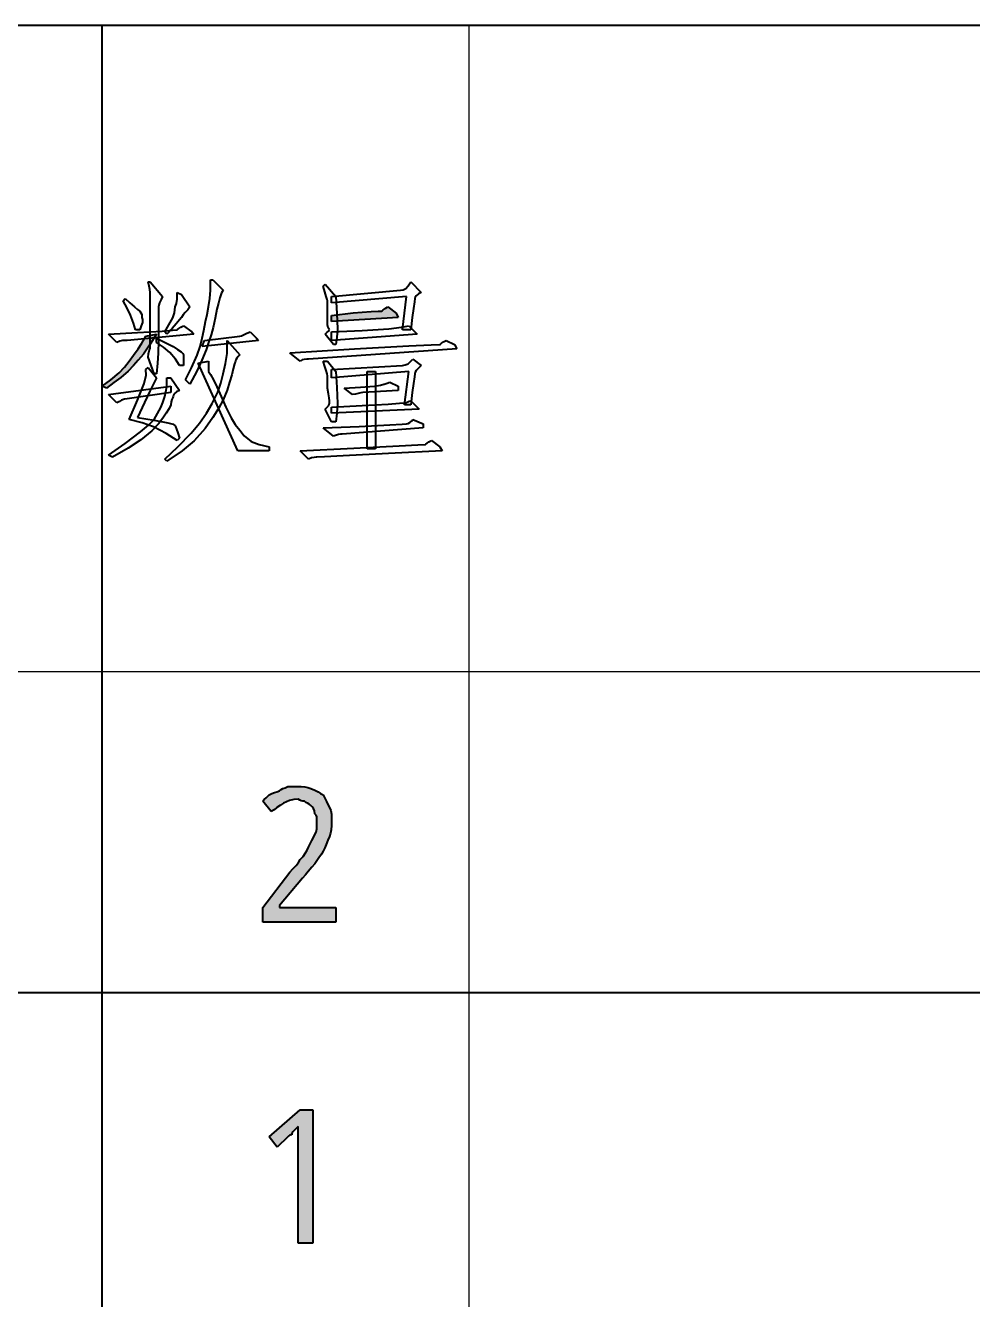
# Model space of a CAD drawing. Extents: x 457 to 4918, y -67 to 391.
# Drawn here: x 3565.27 to 3585.79, y -0.86 to 26.76 of the extents above; entities that cross this region are included whole.
import ezdxf

# ---------------------------------------------------------------- set-up
doc = ezdxf.new("R2010")
doc.units = 0
doc.header["$LTSCALE"] = 40
doc.header["$MEASUREMENT"] = 0
doc.layers.add('at_Entity', color=7, linetype='CONTINUOUS')
doc.layers.add('at_Solid', color=7, linetype='CONTINUOUS')

msp = doc.modelspace()

# ---------------------------------------------------------------- hatches: boundary and pattern name
at = {"layer": 'at_Solid'}
for points in [[(3571.902, 20.479), (3572.37, 20.532), (3572.757, 20.565), (3572.913, 20.57), (3572.986, 20.57), (3572.995, 20.578), (3573.021, 20.599), (3573.063, 20.628), (3573.122, 20.66), (3573.303, 20.525), (3573.348, 20.434), (3571.902, 20.344)], [(3567.607, 19.395), (3567.49, 19.266), (3567.333, 19.13), (3567.184, 19.022), (3567.02, 18.897), (3566.929, 18.943), (3567.117, 19.078), (3567.297, 19.231), (3567.412, 19.354), (3567.517, 19.485), (3567.612, 19.614), (3567.71, 19.755), (3567.787, 19.877), (3567.879, 20.027), (3568.105, 20.073), (3567.97, 19.852), (3567.822, 19.638), (3567.712, 19.506)], [(3571.992, 7.326), (3570.41, 7.326), (3570.41, 7.642), (3570.998, 8.411), (3571.065, 8.478), (3571.136, 8.555), (3571.184, 8.616), (3571.224, 8.682), (3571.284, 8.75), (3571.338, 8.826), (3571.372, 8.887), (3571.404, 8.953), (3571.438, 9.021), (3571.476, 9.097), (3571.507, 9.159), (3571.54, 9.224), (3571.566, 9.273), (3571.583, 9.349), (3571.585, 9.423), (3571.585, 9.495), (3571.584, 9.555), (3571.579, 9.61), (3571.566, 9.643), (3571.54, 9.676), (3571.532, 9.736), (3571.511, 9.791), (3571.482, 9.824), (3571.45, 9.857), (3571.416, 9.884), (3571.378, 9.906), (3571.347, 9.921), (3571.314, 9.947), (3571.28, 9.948), (3571.242, 9.953), (3571.211, 9.967), (3571.178, 9.993), (3571.084, 9.985), (3570.991, 9.963), (3570.928, 9.935), (3570.862, 9.902), (3570.794, 9.861), (3570.718, 9.807), (3570.656, 9.761), (3570.591, 9.721), (3570.41, 9.947), (3570.444, 9.981), (3570.482, 10.02), (3570.513, 10.05), (3570.546, 10.083), (3570.606, 10.11), (3570.666, 10.132), (3570.713, 10.147), (3570.772, 10.173), (3570.806, 10.2), (3570.849, 10.222), (3570.894, 10.238), (3570.952, 10.264), (3570.994, 10.264), (3571.054, 10.264), (3571.113, 10.264), (3571.178, 10.264), (3571.246, 10.263), (3571.322, 10.258), (3571.384, 10.245), (3571.45, 10.219), (3571.536, 10.185), (3571.613, 10.147), (3571.662, 10.116), (3571.721, 10.083), (3571.755, 10.015), (3571.793, 9.939), (3571.824, 9.877), (3571.856, 9.812), (3571.883, 9.743), (3571.899, 9.662), (3571.902, 9.587), (3571.902, 9.495), (3571.901, 9.421), (3571.896, 9.328), (3571.882, 9.251), (3571.856, 9.179), (3571.822, 9.104), (3571.784, 9.011), (3571.754, 8.935), (3571.721, 8.863), (3571.68, 8.795), (3571.625, 8.719), (3571.579, 8.657), (3571.54, 8.591), (3571.472, 8.517), (3571.396, 8.424), (3571.334, 8.347), (3571.269, 8.275), (3570.772, 7.687), (3570.772, 7.642), (3571.992, 7.642)], [(3571.495, 0.365), (3571.178, 0.365), (3571.178, 2.173), (3571.178, 2.233), (3571.178, 2.288), (3571.178, 2.321), (3571.178, 2.354), (3571.178, 2.414), (3571.178, 2.474), (3571.178, 2.521), (3571.178, 2.58), (3571.178, 2.614), (3571.178, 2.657), (3571.178, 2.702), (3571.178, 2.76), (3571.178, 2.794), (3571.178, 2.832), (3571.178, 2.863), (3571.178, 2.896), (3571.171, 2.889), (3571.155, 2.873), (3571.14, 2.858), (3571.133, 2.851), (3571.126, 2.844), (3571.11, 2.827), (3571.095, 2.812), (3571.088, 2.806), (3571.062, 2.779), (3571.045, 2.757), (3571.043, 2.741), (3571.043, 2.715), (3571.016, 2.715), (3570.994, 2.709), (3570.978, 2.696), (3570.952, 2.67), (3570.726, 2.444), (3570.546, 2.67), (3571.224, 3.258), (3571.495, 3.258)]]:
    msp.add_hatch(color=0, dxfattribs=at).paths.add_polyline_path(points)

# ---------------------------------------------------------------- linework, layer by layer
at = {"layer": 'at_Entity', "color": 0, "lineweight": 40}
for p, q in [((3654.937, 26.762), (3474.899, 26.762)), ((3567.95, 21.111), (3567.924, 21.203)), ((3567.924, 21.203), (3567.969, 21.203)), ((3567.963, 21.038), (3567.95, 21.111)), ((3567.968, 20.974), (3567.963, 21.038)), ((3567.969, 21.203), (3568.24, 20.886)), ((3569.261, 20.847), (3569.277, 21.028)), ((3569.277, 21.028), (3569.28, 21.143)), ((3569.28, 21.143), (3569.28, 21.248)), ((3569.28, 21.248), (3569.325, 21.248)), ((3569.325, 21.248), (3569.551, 21.022)), ((3569.551, 21.022), (3569.517, 20.965)), ((3571.721, 21.112), (3571.766, 21.157)), ((3571.754, 20.988), (3571.721, 21.112)), ((3571.766, 21.157), (3571.992, 20.886)), ((3571.902, 20.886), (3573.393, 21.022)), ((3573.393, 21.022), (3573.454, 21.031)), ((3573.454, 21.031), (3573.514, 21.063)), ((3573.514, 21.063), (3573.56, 21.118)), ((3573.56, 21.118), (3573.619, 21.203)), ((3573.619, 21.203), (3573.845, 20.977)), ((3567.381, 20.796), (3567.427, 20.841)), ((3567.473, 20.632), (3567.381, 20.796)), ((3567.427, 20.841), (3567.527, 20.748)), ((3567.527, 20.748), (3567.631, 20.66)), ((3567.969, 20.931), (3567.968, 20.974)), ((3567.969, 20.852), (3567.969, 20.931)), ((3567.969, 20.747), (3567.969, 20.852)), ((3567.969, 20.537), (3567.969, 20.747)), ((3568.174, 20.748), (3568.157, 20.7)), ((3568.207, 20.819), (3568.174, 20.748)), ((3568.24, 20.886), (3568.207, 20.819)), ((3568.511, 20.66), (3568.538, 20.735)), ((3568.538, 20.735), (3568.554, 20.828)), ((3568.554, 20.828), (3568.557, 20.904)), ((3568.557, 20.904), (3568.557, 20.977)), ((3568.557, 20.977), (3568.647, 20.931)), ((3568.647, 20.931), (3568.828, 20.66)), ((3569.235, 20.66), (3569.261, 20.847)), ((3569.448, 20.746), (3569.415, 20.615)), ((3569.479, 20.862), (3569.448, 20.746)), ((3569.517, 20.965), (3569.479, 20.862)), ((3571.782, 20.889), (3571.754, 20.988)), ((3571.803, 20.82), (3571.782, 20.889)), ((3571.811, 20.796), (3571.803, 20.82)), ((3571.811, 20.756), (3571.811, 20.796)), ((3571.811, 20.703), (3571.811, 20.756)), ((3573.529, 20.886), (3571.902, 20.751)), ((3571.902, 20.751), (3571.902, 20.886)), ((3571.992, 20.886), (3572.017, 20.52)), ((3573.438, 20.163), (3573.529, 20.886)), ((3573.702, 20.773), (3573.68, 20.629)), ((3573.71, 20.841), (3573.702, 20.773)), ((3573.716, 20.874), (3573.71, 20.841)), ((3573.736, 20.905), (3573.716, 20.874)), ((3573.786, 20.943), (3573.736, 20.905)), ((3573.845, 20.977), (3573.786, 20.943)), ((3567.546, 20.48), (3567.473, 20.632)), ((3567.61, 20.306), (3567.546, 20.48)), ((3567.631, 20.66), (3567.697, 20.609)), ((3567.697, 20.609), (3567.743, 20.57)), ((3567.743, 20.57), (3567.769, 20.536)), ((3567.769, 20.536), (3567.786, 20.498)), ((3567.786, 20.498), (3567.788, 20.467)), ((3567.788, 20.467), (3567.788, 20.434)), ((3567.969, 20.299), (3567.969, 20.537)), ((3568.157, 20.7), (3568.15, 20.66)), ((3568.15, 20.66), (3568.15, 20.602)), ((3568.15, 20.602), (3568.15, 20.489)), ((3568.15, 20.489), (3568.15, 20.346)), ((3568.461, 20.425), (3568.498, 20.536)), ((3568.498, 20.536), (3568.511, 20.66)), ((3568.687, 20.493), (3568.647, 20.434)), ((3568.732, 20.54), (3568.687, 20.493)), ((3568.787, 20.6), (3568.732, 20.54)), ((3568.828, 20.66), (3568.787, 20.6)), ((3569.171, 20.342), (3569.202, 20.496)), ((3569.202, 20.496), (3569.235, 20.66)), ((3569.415, 20.615), (3569.381, 20.419)), ((3571.811, 20.599), (3571.811, 20.703)), ((3571.811, 20.479), (3571.811, 20.599)), ((3571.811, 20.362), (3571.811, 20.479)), ((3571.902, 20.479), (3572.37, 20.532)), ((3571.902, 20.344), (3571.902, 20.479)), ((3572.017, 20.52), (3572.029, 20.185)), ((3572.37, 20.532), (3572.757, 20.565)), ((3572.757, 20.565), (3572.913, 20.57)), ((3572.913, 20.57), (3572.986, 20.57)), ((3572.986, 20.57), (3572.995, 20.578)), ((3572.995, 20.578), (3573.021, 20.599)), ((3573.021, 20.599), (3573.063, 20.628)), ((3573.063, 20.628), (3573.122, 20.66)), ((3573.122, 20.66), (3573.303, 20.525)), ((3573.303, 20.525), (3573.348, 20.434)), ((3573.68, 20.629), (3573.652, 20.431)), ((3567.653, 20.163), (3567.61, 20.306)), ((3567.743, 20.163), (3567.653, 20.163)), ((3567.776, 20.255), (3567.743, 20.163)), ((3567.802, 20.327), (3567.776, 20.255)), ((3567.788, 20.434), (3567.807, 20.392)), ((3567.807, 20.392), (3567.802, 20.327)), ((3567.969, 20.07), (3567.969, 20.299)), ((3568.15, 20.163), (3568.149, 19.926)), ((3568.15, 20.346), (3568.15, 20.163)), ((3568.285, 20.118), (3568.378, 20.273)), ((3568.448, 20.197), (3568.331, 20.073)), ((3568.378, 20.273), (3568.461, 20.425)), ((3568.534, 20.298), (3568.448, 20.197)), ((3568.456, 20.156), (3568.557, 20.163)), ((3568.604, 20.384), (3568.534, 20.298)), ((3568.557, 20.163), (3568.565, 20.171)), ((3568.565, 20.171), (3568.592, 20.192)), ((3568.592, 20.192), (3568.633, 20.221)), ((3568.647, 20.434), (3568.604, 20.384)), ((3568.633, 20.221), (3568.692, 20.253)), ((3568.692, 20.253), (3568.873, 20.118)), ((3569.133, 20.152), (3569.171, 20.342)), ((3569.338, 20.212), (3569.293, 20.056)), ((3569.381, 20.419), (3569.338, 20.212)), ((3571.814, 20.276), (3571.811, 20.362)), ((3571.83, 20.206), (3571.814, 20.276)), ((3571.856, 20.163), (3571.83, 20.206)), ((3571.85, 20.156), (3571.856, 20.163)), ((3573.348, 20.434), (3571.902, 20.344)), ((3572.029, 20.185), (3572.018, 19.998)), ((3572.563, 20.152), (3573.143, 20.19)), ((3573.143, 20.19), (3573.415, 20.221)), ((3573.415, 20.221), (3573.574, 20.253)), ((3573.619, 20.163), (3573.438, 20.163)), ((3573.574, 20.253), (3573.755, 20.073)), ((3573.652, 20.431), (3573.619, 20.163)), ((3567.065, 20.073), (3567.692, 20.106)), ((3567.246, 19.892), (3567.065, 20.073)), ((3567.311, 19.918), (3567.246, 19.892)), ((3567.371, 19.931), (3567.311, 19.918)), ((3567.43, 19.936), (3567.371, 19.931)), ((3567.472, 19.937), (3567.43, 19.936)), ((3568.918, 20.073), (3567.472, 19.937)), ((3567.692, 20.106), (3568.228, 20.139)), ((3567.787, 19.877), (3567.879, 20.027)), ((3567.879, 20.027), (3568.105, 20.073)), ((3567.969, 19.915), (3567.969, 20.07)), ((3567.969, 19.809), (3567.969, 19.915)), ((3568.105, 20.073), (3567.97, 19.852)), ((3568.105, 19.892), (3568.105, 19.982)), ((3568.105, 19.982), (3568.466, 19.801)), ((3568.262, 19.787), (3568.105, 19.892)), ((3568.149, 19.926), (3568.144, 19.659)), ((3568.228, 20.139), (3568.456, 20.156)), ((3568.331, 20.073), (3568.285, 20.118)), ((3568.873, 20.118), (3568.918, 20.073)), ((3569.053, 19.805), (3569.099, 19.982)), ((3569.099, 19.982), (3569.133, 20.152)), ((3570.32, 19.937), (3569.099, 19.801)), ((3569.099, 19.801), (3569.144, 19.937)), ((3569.144, 19.937), (3569.913, 20.027)), ((3569.235, 19.892), (3569.184, 19.731)), ((3569.293, 20.056), (3569.235, 19.892)), ((3569.641, 19.799), (3569.641, 19.937)), ((3569.641, 19.937), (3569.913, 19.621)), ((3569.913, 20.027), (3569.948, 20.035)), ((3569.948, 20.035), (3569.996, 20.057)), ((3569.996, 20.057), (3570.054, 20.085)), ((3570.054, 20.085), (3570.139, 20.118)), ((3570.139, 20.118), (3570.274, 19.982)), ((3570.274, 19.982), (3570.32, 19.937)), ((3571.766, 20.073), (3571.799, 20.106)), ((3571.947, 19.847), (3571.766, 20.073)), ((3571.799, 20.106), (3571.832, 20.139)), ((3571.832, 20.139), (3571.85, 20.156)), ((3571.902, 20.118), (3572.563, 20.152)), ((3571.902, 19.937), (3571.902, 20.118)), ((3573.755, 20.073), (3571.902, 19.937)), ((3572.018, 19.998), (3571.992, 19.847)), ((3574.287, 19.876), (3574.329, 19.904)), ((3574.329, 19.904), (3574.388, 19.937)), ((3574.388, 19.937), (3574.568, 19.847)), ((3567.517, 19.485), (3567.612, 19.614)), ((3567.612, 19.614), (3567.71, 19.755)), ((3567.71, 19.755), (3567.787, 19.877)), ((3567.822, 19.638), (3567.712, 19.506)), ((3567.97, 19.852), (3567.822, 19.638)), ((3567.924, 19.575), (3567.931, 19.642)), ((3567.931, 19.642), (3567.947, 19.708)), ((3567.947, 19.708), (3567.962, 19.743)), ((3567.962, 19.743), (3567.969, 19.756)), ((3567.969, 19.756), (3567.969, 19.809)), ((3568.144, 19.659), (3568.131, 19.443)), ((3568.394, 19.677), (3568.262, 19.787)), ((3568.518, 19.529), (3568.394, 19.677)), ((3568.466, 19.801), (3568.559, 19.741)), ((3568.559, 19.741), (3568.642, 19.687)), ((3568.642, 19.687), (3568.679, 19.653)), ((3568.679, 19.653), (3568.692, 19.621)), ((3568.692, 19.621), (3568.692, 19.604)), ((3568.864, 19.34), (3568.985, 19.614)), ((3568.985, 19.614), (3569.053, 19.805)), ((3569.184, 19.731), (3569.093, 19.505)), ((3569.603, 19.435), (3569.637, 19.654)), ((3569.637, 19.654), (3569.641, 19.799)), ((3569.913, 19.621), (3569.88, 19.587)), ((3570.998, 19.666), (3572.396, 19.751)), ((3571.224, 19.485), (3570.998, 19.666)), ((3574.614, 19.756), (3571.404, 19.53)), ((3571.992, 19.847), (3571.947, 19.847)), ((3572.396, 19.751), (3573.579, 19.818)), ((3573.579, 19.818), (3574.064, 19.84)), ((3574.064, 19.84), (3574.252, 19.847)), ((3574.252, 19.847), (3574.261, 19.854)), ((3574.261, 19.854), (3574.287, 19.876)), ((3574.568, 19.847), (3574.614, 19.756)), ((3567.297, 19.231), (3567.412, 19.354)), ((3567.412, 19.354), (3567.517, 19.485)), ((3567.607, 19.395), (3567.49, 19.266)), ((3567.712, 19.506), (3567.607, 19.395)), ((3567.879, 19.304), (3567.924, 19.349)), ((3568.059, 19.214), (3567.924, 19.575)), ((3567.924, 19.349), (3568.105, 19.123)), ((3568.131, 19.443), (3568.105, 19.214)), ((3568.602, 19.395), (3568.518, 19.529)), ((3568.692, 19.395), (3568.602, 19.395)), ((3568.692, 19.604), (3568.692, 19.556)), ((3568.692, 19.556), (3568.692, 19.486)), ((3568.692, 19.486), (3568.692, 19.395)), ((3568.737, 19.078), (3568.864, 19.34)), ((3569.093, 19.505), (3568.978, 19.269)), ((3569.009, 19.44), (3569.235, 19.485)), ((3569.868, 17.541), (3569.009, 19.44)), ((3569.235, 19.485), (3569.235, 19.399)), ((3569.235, 19.399), (3569.235, 19.327)), ((3569.551, 19.214), (3569.603, 19.435)), ((3569.795, 19.427), (3569.768, 19.32)), ((3569.822, 19.485), (3569.795, 19.427)), ((3569.829, 19.518), (3569.822, 19.485)), ((3569.846, 19.549), (3569.829, 19.518)), ((3569.88, 19.587), (3569.846, 19.549)), ((3571.263, 19.511), (3571.224, 19.485)), ((3571.309, 19.524), (3571.263, 19.511)), ((3571.363, 19.529), (3571.309, 19.524)), ((3571.404, 19.53), (3571.363, 19.529)), ((3571.754, 19.367), (3571.721, 19.485)), ((3571.721, 19.485), (3571.811, 19.485)), ((3571.782, 19.281), (3571.754, 19.367)), ((3571.811, 19.485), (3571.992, 19.259)), ((3571.902, 19.304), (3573.438, 19.395)), ((3573.438, 19.395), (3573.499, 19.403)), ((3573.499, 19.403), (3573.559, 19.43)), ((3573.559, 19.43), (3573.606, 19.471)), ((3573.606, 19.471), (3573.664, 19.53)), ((3573.664, 19.53), (3573.845, 19.395)), ((3573.786, 19.335), (3573.736, 19.28)), ((3573.845, 19.395), (3573.786, 19.335)), ((3566.929, 18.943), (3567.117, 19.078)), ((3567.117, 19.078), (3567.297, 19.231)), ((3567.333, 19.13), (3567.184, 19.022)), ((3567.49, 19.266), (3567.333, 19.13)), ((3567.839, 19), (3567.884, 19.179)), ((3567.884, 19.179), (3567.879, 19.304)), ((3568.105, 19.123), (3568.054, 19.021)), ((3568.105, 19.214), (3568.059, 19.214)), ((3568.331, 19.025), (3568.331, 19.123)), ((3568.331, 19.123), (3568.421, 19.123)), ((3568.421, 19.123), (3568.602, 18.852)), ((3568.828, 18.988), (3568.737, 19.078)), ((3568.978, 19.269), (3568.828, 18.988)), ((3569.235, 19.327), (3569.235, 19.292)), ((3569.235, 19.292), (3569.235, 19.259)), ((3569.235, 19.259), (3569.277, 19.2)), ((3569.277, 19.2), (3569.342, 19.082)), ((3569.342, 19.082), (3569.414, 18.926)), ((3569.505, 19.01), (3569.551, 19.214)), ((3569.739, 19.19), (3569.687, 19.033)), ((3569.768, 19.32), (3569.739, 19.19)), ((3571.803, 19.212), (3571.782, 19.281)), ((3571.811, 19.169), (3571.803, 19.212)), ((3571.811, 19.155), (3571.811, 19.169)), ((3571.811, 19.116), (3571.811, 19.155)), ((3571.811, 19.016), (3571.811, 19.116)), ((3571.902, 19.123), (3571.902, 19.304)), ((3573.574, 19.259), (3571.902, 19.123)), ((3571.992, 19.259), (3572.017, 18.912)), ((3572.67, 17.587), (3572.67, 19.259)), ((3572.67, 19.259), (3572.851, 19.259)), ((3572.851, 19.259), (3572.851, 17.587)), ((3573.484, 18.536), (3573.574, 19.259)), ((3573.702, 19.146), (3573.68, 19.002)), ((3573.71, 19.214), (3573.702, 19.146)), ((3573.716, 19.247), (3573.71, 19.214)), ((3573.736, 19.28), (3573.716, 19.247)), ((3567.02, 18.897), (3566.929, 18.943)), ((3567.184, 19.022), (3567.02, 18.897)), ((3567.065, 18.762), (3568.421, 18.943)), ((3568.421, 18.807), (3567.472, 18.671)), ((3567.694, 18.637), (3567.839, 19)), ((3567.963, 18.834), (3567.848, 18.591)), ((3568.054, 19.021), (3567.963, 18.834)), ((3568.285, 18.717), (3568.312, 18.818)), ((3568.312, 18.818), (3568.328, 18.933)), ((3568.328, 18.933), (3568.331, 19.025)), ((3568.421, 18.943), (3568.421, 18.807)), ((3568.543, 18.818), (3568.493, 18.78)), ((3568.602, 18.852), (3568.543, 18.818)), ((3569.316, 18.565), (3569.437, 18.811)), ((3569.414, 18.926), (3569.506, 18.717)), ((3569.437, 18.811), (3569.505, 19.01)), ((3569.637, 18.856), (3569.55, 18.644)), ((3569.687, 19.033), (3569.637, 18.856)), ((3571.811, 18.897), (3571.811, 19.016)), ((3571.837, 18.78), (3571.811, 18.897)), ((3572.017, 18.912), (3572.029, 18.571)), ((3572.173, 18.897), (3572.529, 18.924)), ((3572.354, 18.762), (3572.173, 18.897)), ((3572.478, 18.783), (3572.419, 18.768)), ((3572.538, 18.8), (3572.478, 18.783)), ((3572.529, 18.924), (3572.833, 18.946)), ((3572.58, 18.807), (3572.538, 18.8)), ((3573.348, 18.852), (3572.58, 18.807)), ((3572.833, 18.946), (3572.965, 18.962)), ((3572.965, 18.962), (3573.032, 18.988)), ((3573.032, 18.988), (3573.04, 18.988)), ((3573.04, 18.988), (3573.067, 18.994)), ((3573.067, 18.994), (3573.108, 19.007)), ((3573.108, 19.007), (3573.167, 19.033)), ((3573.167, 19.033), (3573.348, 18.943)), ((3573.348, 18.943), (3573.348, 18.852)), ((3573.652, 18.804), (3573.619, 18.536)), ((3573.68, 19.002), (3573.652, 18.804)), ((3567.246, 18.581), (3567.065, 18.762)), ((3567.305, 18.614), (3567.246, 18.581)), ((3567.351, 18.642), (3567.305, 18.614)), ((3567.411, 18.664), (3567.351, 18.642)), ((3567.472, 18.671), (3567.411, 18.664)), ((3567.517, 18.219), (3567.694, 18.637)), ((3567.848, 18.591), (3567.698, 18.265)), ((3568.198, 18.484), (3568.246, 18.592)), ((3568.246, 18.592), (3568.285, 18.717)), ((3568.421, 18.536), (3568.379, 18.459)), ((3568.428, 18.601), (3568.421, 18.536)), ((3568.443, 18.658), (3568.428, 18.601)), ((3568.459, 18.701), (3568.443, 18.658)), ((3568.466, 18.717), (3568.459, 18.701)), ((3568.473, 18.749), (3568.466, 18.717)), ((3568.493, 18.78), (3568.473, 18.749)), ((3569.189, 18.355), (3569.316, 18.565)), ((3569.55, 18.644), (3569.449, 18.461)), ((3569.506, 18.717), (3569.608, 18.489)), ((3571.799, 18.479), (3571.832, 18.517)), ((3571.832, 18.517), (3571.85, 18.548)), ((3571.851, 18.694), (3571.837, 18.78)), ((3571.85, 18.548), (3571.856, 18.581)), ((3571.856, 18.624), (3571.851, 18.694)), ((3571.856, 18.581), (3571.856, 18.624)), ((3571.902, 18.491), (3572.562, 18.524)), ((3572.029, 18.571), (3572.018, 18.358)), ((3572.419, 18.768), (3572.354, 18.762)), ((3572.562, 18.524), (3573.131, 18.557)), ((3573.131, 18.557), (3573.376, 18.574)), ((3573.376, 18.574), (3573.484, 18.581)), ((3573.484, 18.581), (3573.518, 18.588)), ((3573.619, 18.536), (3573.484, 18.536)), ((3573.518, 18.588), (3573.556, 18.604)), ((3573.556, 18.604), (3573.586, 18.619)), ((3573.586, 18.619), (3573.619, 18.626)), ((3573.619, 18.626), (3573.8, 18.445)), ((3567.698, 18.265), (3568.054, 18.205)), ((3568.059, 18.219), (3568.127, 18.348)), ((3568.127, 18.348), (3568.198, 18.484)), ((3568.241, 18.253), (3568.15, 18.129)), ((3568.314, 18.357), (3568.241, 18.253)), ((3568.379, 18.459), (3568.314, 18.357)), ((3569.038, 18.145), (3569.189, 18.355)), ((3569.325, 18.265), (3569.163, 18.027)), ((3569.449, 18.461), (3569.325, 18.265)), ((3569.608, 18.489), (3569.722, 18.259)), ((3569.722, 18.259), (3569.814, 18.112)), ((3571.766, 18.445), (3571.799, 18.479)), ((3571.902, 18.174), (3571.766, 18.445)), ((3571.902, 18.355), (3571.902, 18.491)), ((3573.8, 18.445), (3571.902, 18.355)), ((3572.018, 18.358), (3571.992, 18.174)), ((3567.799, 18.147), (3567.517, 18.219)), ((3567.76, 17.952), (3567.934, 18.101)), ((3568.007, 17.978), (3567.77, 17.782)), ((3568.041, 18.063), (3567.799, 18.147)), ((3567.934, 18.101), (3568.059, 18.219)), ((3568.15, 18.129), (3568.007, 17.978)), ((3568.318, 17.921), (3568.041, 18.063)), ((3568.054, 18.205), (3568.353, 18.15)), ((3568.353, 18.15), (3568.471, 18.117)), ((3568.471, 18.117), (3568.511, 18.084)), ((3568.511, 18.084), (3568.519, 18.067)), ((3568.519, 18.067), (3568.541, 18.014)), ((3568.541, 18.014), (3568.569, 17.93)), ((3568.858, 17.925), (3569.038, 18.145)), ((3569.163, 18.027), (3568.926, 17.76)), ((3569.814, 18.112), (3569.913, 17.993)), ((3569.913, 17.993), (3570.005, 17.867)), ((3571.721, 18.039), (3572.499, 18.072)), ((3571.947, 17.858), (3571.721, 18.039)), ((3571.992, 18.174), (3571.902, 18.174)), ((3573.89, 18.039), (3572.128, 17.903)), ((3572.499, 18.072), (3573.163, 18.105)), ((3573.163, 18.105), (3573.434, 18.122)), ((3573.434, 18.122), (3573.529, 18.129)), ((3573.529, 18.129), (3573.563, 18.137)), ((3573.563, 18.137), (3573.601, 18.158)), ((3573.601, 18.158), (3573.632, 18.187)), ((3573.632, 18.187), (3573.664, 18.219)), ((3573.664, 18.219), (3573.89, 18.129)), ((3573.89, 18.129), (3573.89, 18.039)), ((3567.065, 17.451), (3567.43, 17.704)), ((3567.43, 17.704), (3567.76, 17.952)), ((3567.77, 17.782), (3567.496, 17.602)), ((3568.557, 17.767), (3568.318, 17.921)), ((3568.602, 17.813), (3568.557, 17.767)), ((3568.569, 17.93), (3568.602, 17.813)), ((3568.573, 17.63), (3568.858, 17.925)), ((3568.926, 17.76), (3568.664, 17.545)), ((3570.005, 17.867), (3570.156, 17.746)), ((3570.156, 17.746), (3570.33, 17.678)), ((3570.33, 17.678), (3570.546, 17.632)), ((3572.006, 17.884), (3571.947, 17.858)), ((3572.05, 17.897), (3572.006, 17.884)), ((3572.093, 17.902), (3572.05, 17.897)), ((3572.128, 17.903), (3572.093, 17.902)), ((3573.774, 17.67), (3573.936, 17.677)), ((3573.936, 17.677), (3573.944, 17.685)), ((3573.944, 17.685), (3573.971, 17.706)), ((3573.971, 17.706), (3574.012, 17.735)), ((3574.012, 17.735), (3574.071, 17.767)), ((3574.071, 17.767), (3574.252, 17.632)), ((3567.155, 17.406), (3567.065, 17.451)), ((3567.496, 17.602), (3567.155, 17.406)), ((3568.285, 17.361), (3568.573, 17.63)), ((3568.664, 17.545), (3568.331, 17.315)), ((3570.546, 17.541), (3569.868, 17.541)), ((3570.546, 17.632), (3570.546, 17.541)), ((3571.224, 17.541), (3572.385, 17.601)), ((3571.404, 17.361), (3571.224, 17.541)), ((3571.527, 17.4), (3571.47, 17.387)), ((3571.57, 17.405), (3571.527, 17.4)), ((3571.585, 17.406), (3571.57, 17.405)), ((3571.747, 17.413), (3571.585, 17.406)), ((3572.152, 17.432), (3571.747, 17.413)), ((3573.136, 17.482), (3572.152, 17.432)), ((3572.385, 17.601), (3573.369, 17.65)), ((3572.851, 17.587), (3572.67, 17.587)), ((3574.297, 17.541), (3573.136, 17.482)), ((3573.369, 17.65), (3573.774, 17.67)), ((3574.252, 17.632), (3574.297, 17.541)), ((3568.331, 17.315), (3568.285, 17.361)), ((3571.47, 17.387), (3571.404, 17.361)), ((3570.806, 10.2), (3570.849, 10.222)), ((3570.849, 10.222), (3570.894, 10.238)), ((3570.894, 10.238), (3570.952, 10.264)), ((3570.952, 10.264), (3570.994, 10.264)), ((3570.994, 10.264), (3571.054, 10.264)), ((3571.054, 10.264), (3571.113, 10.264)), ((3571.113, 10.264), (3571.178, 10.264)), ((3571.178, 10.264), (3571.246, 10.263)), ((3571.246, 10.263), (3571.322, 10.258)), ((3571.322, 10.258), (3571.384, 10.245)), ((3571.384, 10.245), (3571.45, 10.219)), ((3570.41, 9.947), (3570.444, 9.981)), ((3570.591, 9.721), (3570.41, 9.947)), ((3570.444, 9.981), (3570.482, 10.02)), ((3570.482, 10.02), (3570.513, 10.05)), ((3570.513, 10.05), (3570.546, 10.083)), ((3570.546, 10.083), (3570.606, 10.11)), ((3570.606, 10.11), (3570.666, 10.132)), ((3570.666, 10.132), (3570.713, 10.147)), ((3570.713, 10.147), (3570.772, 10.173)), ((3570.772, 10.173), (3570.806, 10.2)), ((3570.991, 9.963), (3570.928, 9.935)), ((3571.084, 9.985), (3570.991, 9.963)), ((3571.178, 9.993), (3571.084, 9.985)), ((3571.211, 9.967), (3571.178, 9.993)), ((3571.242, 9.953), (3571.211, 9.967)), ((3571.28, 9.948), (3571.242, 9.953)), ((3571.314, 9.947), (3571.28, 9.948)), ((3571.347, 9.921), (3571.314, 9.947)), ((3571.45, 10.219), (3571.536, 10.185)), ((3571.536, 10.185), (3571.613, 10.147)), ((3571.613, 10.147), (3571.662, 10.116)), ((3571.662, 10.116), (3571.721, 10.083)), ((3571.721, 10.083), (3571.755, 10.015)), ((3571.755, 10.015), (3571.793, 9.939)), ((3570.656, 9.761), (3570.591, 9.721)), ((3570.718, 9.807), (3570.656, 9.761)), ((3570.794, 9.861), (3570.718, 9.807)), ((3570.862, 9.902), (3570.794, 9.861)), ((3570.928, 9.935), (3570.862, 9.902)), ((3571.378, 9.906), (3571.347, 9.921)), ((3571.416, 9.884), (3571.378, 9.906)), ((3571.45, 9.857), (3571.416, 9.884)), ((3571.482, 9.824), (3571.45, 9.857)), ((3571.511, 9.791), (3571.482, 9.824)), ((3571.532, 9.736), (3571.511, 9.791)), ((3571.54, 9.676), (3571.532, 9.736)), ((3571.566, 9.643), (3571.54, 9.676)), ((3571.793, 9.939), (3571.824, 9.877)), ((3571.824, 9.877), (3571.856, 9.812)), ((3571.856, 9.812), (3571.883, 9.743)), ((3571.883, 9.743), (3571.899, 9.662)), ((3571.579, 9.61), (3571.566, 9.643)), ((3571.584, 9.555), (3571.579, 9.61)), ((3571.583, 9.349), (3571.585, 9.423)), ((3571.585, 9.495), (3571.584, 9.555)), ((3571.585, 9.423), (3571.585, 9.495)), ((3571.901, 9.421), (3571.896, 9.328)), ((3571.899, 9.662), (3571.902, 9.587)), ((3571.902, 9.495), (3571.901, 9.421)), ((3571.902, 9.587), (3571.902, 9.495)), ((3571.476, 9.097), (3571.507, 9.159)), ((3571.507, 9.159), (3571.54, 9.224)), ((3571.54, 9.224), (3571.566, 9.273)), ((3571.566, 9.273), (3571.583, 9.349)), ((3571.856, 9.179), (3571.822, 9.104)), ((3571.882, 9.251), (3571.856, 9.179)), ((3571.896, 9.328), (3571.882, 9.251)), ((3571.338, 8.826), (3571.372, 8.887)), ((3571.372, 8.887), (3571.404, 8.953)), ((3571.404, 8.953), (3571.438, 9.021)), ((3571.438, 9.021), (3571.476, 9.097)), ((3571.721, 8.863), (3571.68, 8.795)), ((3571.754, 8.935), (3571.721, 8.863)), ((3571.784, 9.011), (3571.754, 8.935)), ((3571.822, 9.104), (3571.784, 9.011)), ((3571.136, 8.555), (3571.184, 8.616)), ((3571.184, 8.616), (3571.224, 8.682)), ((3571.224, 8.682), (3571.284, 8.75)), ((3571.284, 8.75), (3571.338, 8.826)), ((3571.54, 8.591), (3571.472, 8.517)), ((3571.579, 8.657), (3571.54, 8.591)), ((3571.625, 8.719), (3571.579, 8.657)), ((3571.68, 8.795), (3571.625, 8.719)), ((3570.41, 7.642), (3570.998, 8.411)), ((3570.998, 8.411), (3571.065, 8.478)), ((3571.065, 8.478), (3571.136, 8.555)), ((3571.334, 8.347), (3571.269, 8.275)), ((3571.396, 8.424), (3571.334, 8.347)), ((3571.472, 8.517), (3571.396, 8.424)), ((3571.269, 8.275), (3570.772, 7.687)), ((3570.41, 7.326), (3570.41, 7.642)), ((3570.772, 7.687), (3570.772, 7.642)), ((3570.772, 7.642), (3571.992, 7.642)), ((3571.992, 7.642), (3571.992, 7.326)), ((3571.992, 7.326), (3570.41, 7.326)), ((3654.937, 5.789), (3474.899, 5.789)), ((3570.546, 2.67), (3571.224, 3.258)), ((3571.224, 3.258), (3571.495, 3.258)), ((3571.495, 3.258), (3571.495, 0.365)), ((3571.062, 2.779), (3571.045, 2.757)), ((3571.088, 2.806), (3571.062, 2.779)), ((3571.095, 2.812), (3571.088, 2.806)), ((3571.11, 2.827), (3571.095, 2.812)), ((3571.126, 2.844), (3571.11, 2.827)), ((3571.133, 2.851), (3571.126, 2.844)), ((3571.14, 2.858), (3571.133, 2.851)), ((3571.155, 2.873), (3571.14, 2.858)), ((3571.171, 2.889), (3571.155, 2.873)), ((3571.178, 2.896), (3571.171, 2.889)), ((3571.178, 2.863), (3571.178, 2.896)), ((3571.178, 2.832), (3571.178, 2.863)), ((3571.178, 2.794), (3571.178, 2.832)), ((3571.178, 2.76), (3571.178, 2.794)), ((3570.726, 2.444), (3570.546, 2.67)), ((3570.952, 2.67), (3570.726, 2.444)), ((3570.978, 2.696), (3570.952, 2.67)), ((3570.994, 2.709), (3570.978, 2.696)), ((3571.016, 2.715), (3570.994, 2.709)), ((3571.043, 2.715), (3571.016, 2.715)), ((3571.045, 2.757), (3571.043, 2.741)), ((3571.043, 2.741), (3571.043, 2.715)), ((3571.178, 2.702), (3571.178, 2.76)), ((3571.178, 2.657), (3571.178, 2.702)), ((3571.178, 2.614), (3571.178, 2.657)), ((3571.178, 2.58), (3571.178, 2.614)), ((3571.178, 2.521), (3571.178, 2.58)), ((3571.178, 2.474), (3571.178, 2.521)), ((3571.178, 2.414), (3571.178, 2.474)), ((3571.178, 2.354), (3571.178, 2.414)), ((3571.178, 2.321), (3571.178, 2.354)), ((3571.178, 2.288), (3571.178, 2.321)), ((3571.178, 2.233), (3571.178, 2.288)), ((3571.178, 2.173), (3571.178, 2.233)), ((3571.178, 0.365), (3571.178, 2.173)), ((3571.495, 0.365), (3571.178, 0.365))]:
    msp.add_line(p, q, dxfattribs=at)
at = {"layer": 'at_Entity', "color": 7, "lineweight": 40}
msp.add_line((3566.929, -22.191), (3566.929, 26.762), dxfattribs=at)
at = {"layer": 'at_Entity', "color": 0}
for points in [[(3654.937, 26.762), (3474.899, 26.762)], [(3654.937, 12.75), (3474.899, 12.75)]]:
    msp.add_lwpolyline(points, dxfattribs=at)
at = {"layer": 'at_Entity', "color": 7}
msp.add_lwpolyline([(3574.885, -22.191), (3574.885, 26.762)], dxfattribs=at)

doc.saveas('drawing.dxf')
